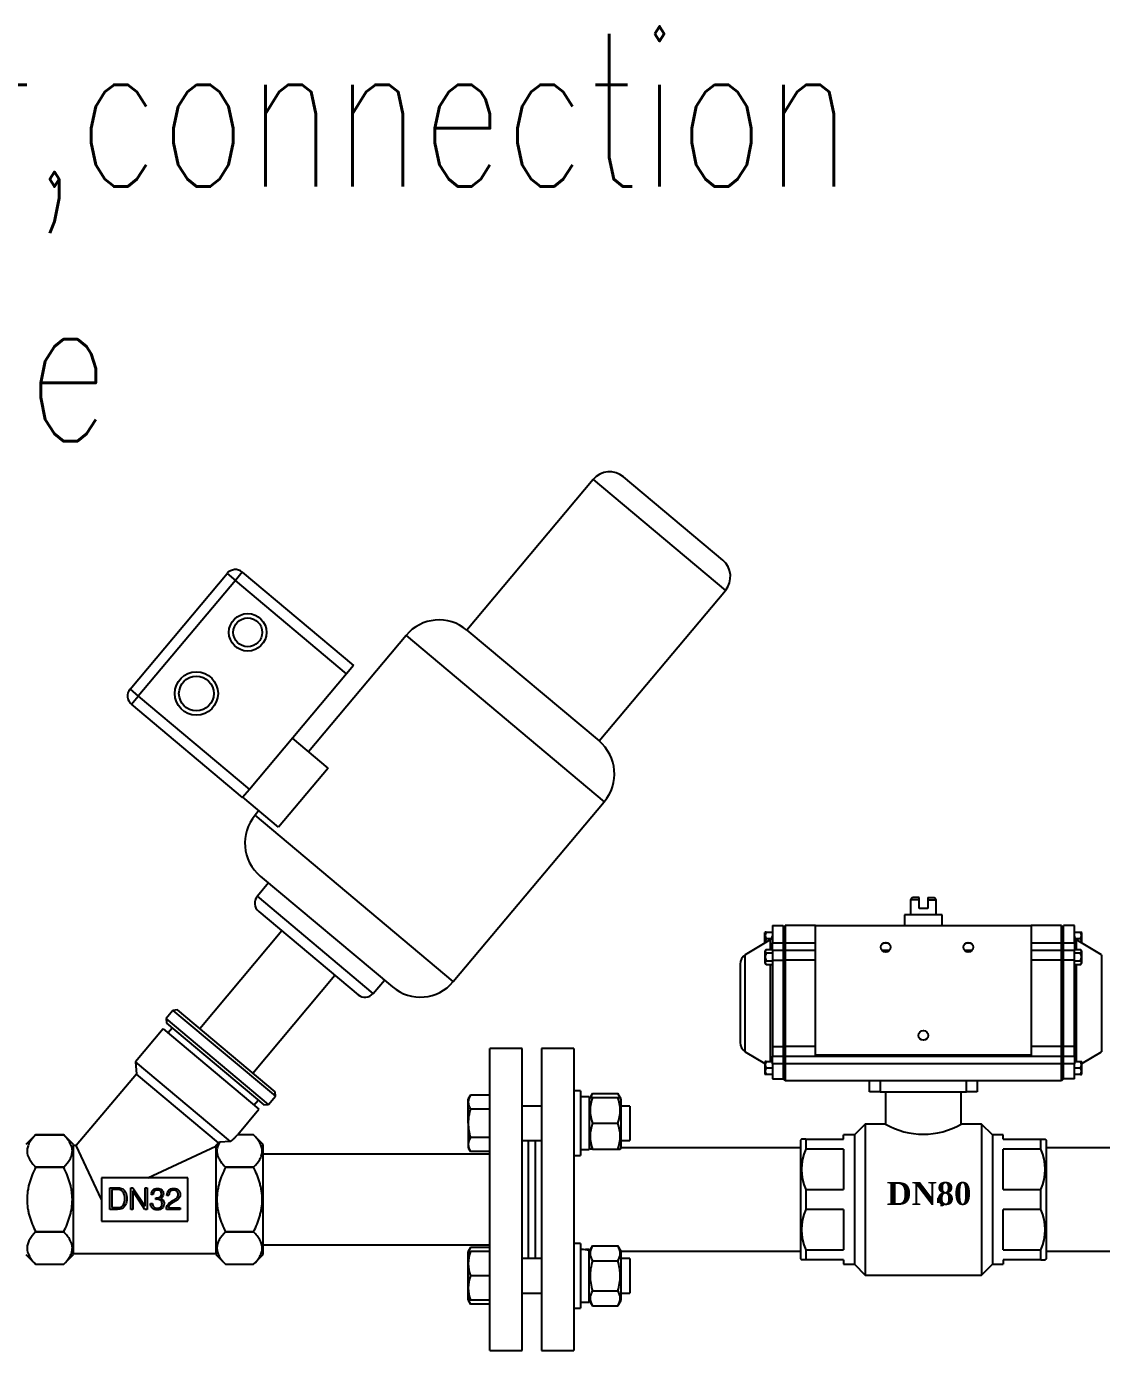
# Model space of a CAD drawing. Extents: x -681219 to -550379, y -242630 to -158199.
# Drawn here: x -634000 to -633296, y -166123 to -165256 of the extents above; entities that cross this region are included whole.
import ezdxf

# ---------------------------------------------------------------- set-up
doc = ezdxf.new("R2010")
doc.units = 0
doc.header["$LTSCALE"] = 1000
for name, color, linetype in [('$DDT_AUDIT_GENERATED_(1C7)', 7, 'CONTINUOUS'), ('$DDT_AUDIT_GENERATED_(5A4)', 7, 'CONTINUOUS'), ('16_GB93', 7, 'CONTINUOUS'), ('16_GB97.1', 7, 'CONTINUOUS'), ('GBT_9119.8_法兰_DN', 7, 'CONTINUOUS'), ('M16_GB6170', 7, 'CONTINUOUS'), ('M16×65_GB5782', 7, 'CONTINUOUS'), ('MYGL165_060201', 7, 'CONTINUOUS'), ('MYGL165_060403', 7, 'CONTINUOUS'), ('MYGL165_060601', 7, 'CONTINUOUS'), ('SVK1120-4D-02-P1', 7, 'CONTINUOUS'), ('TEXT', 7, 'CONTINUOUS')]:
    doc.layers.add(name, color=color, linetype=linetype)
doc.styles.add('DIM_FONT', font='simplex.shx', dxfattribs={"width": 0.7, "bigfont": 'gbcbig.shx'})

msp = doc.modelspace()

# ---------------------------------------------------------------- linework, layer by layer
at = {"layer": '$DDT_AUDIT_GENERATED_(1C7)', "color": 7, "linetype": 'Continuous'}
for p, q in [((-633628.7131, -165552.3477), (-633711.4091, -165650.9009)), ((-633628.7131, -165552.3477), (-633542.1952, -165624.9449)), ((-633543.9352, -165605.0555), (-633608.8237, -165550.6076)), ((-633931.8064, -165689.536), (-633868.2839, -165613.8328)), ((-633868.2839, -165613.8328), (-633862.8765, -165618.3701)), ((-633858.3392, -165612.9627), (-633862.8765, -165618.3701)), ((-633858.3392, -165612.9627), (-633785.5024, -165674.0801)), ((-633862.8765, -165618.3701), (-633926.3991, -165694.0733)), ((-633790.0397, -165679.4874), (-633862.8765, -165618.3701)), ((-633624.8911, -165723.4981), (-633542.1952, -165624.9449)), ((-633751.1879, -165654.3811), (-633815.0572, -165730.4976)), ((-633751.1879, -165654.3811), (-633621.411, -165763.2769)), ((-633711.4091, -165650.9009), (-633624.8911, -165723.4981)), ((-633785.5024, -165674.0801), (-633790.0397, -165679.4874)), ((-633790.0397, -165679.4874), (-633853.5622, -165755.1907)), ((-633931.8064, -165689.536), (-633926.3991, -165694.0733)), ((-633930.9364, -165699.4807), (-633926.3991, -165694.0733)), ((-633858.0996, -165760.598), (-633930.9364, -165699.4807)), ((-633926.3991, -165694.0733), (-633853.5622, -165755.1907)), ((-633802.2061, -165741.281), (-633825.494, -165721.7402)), ((-633802.2061, -165741.281), (-633834.5907, -165779.8756)), ((-633853.5622, -165755.1907), (-633858.0996, -165760.598)), ((-633834.5907, -165779.8756), (-633857.8786, -165760.3347)), ((-633847.4419, -165769.0922), (-633850.01, -165772.1527)), ((-633720.2331, -165881.0485), (-633621.411, -165763.2769)), ((-633720.2331, -165881.0485), (-633850.01, -165772.1527)), ((-633846.5298, -165811.9315), (-633760.0119, -165884.5287)), ((-633841.1826, -165816.4184), (-633848.486, -165825.1222)), ((-633772.6625, -165888.7457), (-633848.486, -165825.1222)), ((-633847.6159, -165835.0669), (-633782.6072, -165889.6157)), ((-633832.4152, -165847.8219), (-633886.1289, -165911.8354)), ((-633851.5217, -165940.8743), (-633797.808, -165876.8608)), ((-633772.6625, -165888.7457), (-633765.3591, -165880.0419)), ((-633903.7122, -165899.8457), (-633908.2495, -165905.253)), ((-633900.7288, -165899.5846), (-633903.7122, -165899.8457)), ((-633903.7122, -165899.8457), (-633836.6608, -165956.1085)), ((-633836.9218, -165953.1251), (-633900.7288, -165899.5846)), ((-633841.1981, -165961.5159), (-633908.2495, -165905.253)), ((-633908.2495, -165905.253), (-633907.9885, -165908.2364)), ((-633907.9885, -165908.2364), (-633844.1815, -165961.7769)), ((-633910.1702, -165911.9346), (-633928.3195, -165933.5641)), ((-633910.1702, -165911.9346), (-633847.4446, -165964.5676)), ((-633904.2033, -165911.4126), (-633906.9257, -165914.657)), ((-633866.1491, -165985.7312), (-633928.3195, -165933.5641)), ((-633928.3195, -165933.5641), (-633927.6234, -165941.5198)), ((-633927.6234, -165941.5198), (-633966.955, -165988.3934)), ((-633873.9841, -165986.5286), (-633927.6234, -165941.5198)), ((-633836.6608, -165956.1085), (-633836.9218, -165953.1251)), ((-633850.6891, -165961.8452), (-633847.9667, -165958.6007)), ((-633844.1815, -165961.7769), (-633841.1981, -165961.5159)), ((-633841.1981, -165961.5159), (-633836.6608, -165956.1085)), ((-633861.246, -165981.0154), (-633847.4446, -165964.5676)), ((-633993.556, -165981.3346), (-633999.9089, -165987.6876)), ((-633975.203, -165981.3347), (-633993.556, -165981.3347)), ((-633993.556, -165981.3347), (-633975.203, -165981.3347)), ((-633975.203, -165981.3347), (-633975.203, -165981.3346)), ((-633968.8501, -165987.6876), (-633975.203, -165981.3346)), ((-633968.8501, -166059.6876), (-633968.8501, -165987.6876)), ((-633875.6736, -165988.3588), (-633873.9841, -165986.5286)), ((-633873.9841, -165986.5286), (-633873.2137, -165986.1583)), ((-633866.1491, -165985.7312), (-633873.2137, -165986.1583)), ((-633850.9677, -165981.3347), (-633861.514, -165981.3347)), ((-633850.9677, -165981.3347), (-633850.9677, -165981.3346)), ((-633844.6148, -165987.6876), (-633850.9677, -165981.3346)), ((-633844.6148, -166059.6876), (-633844.6148, -165987.6876)), ((-633966.955, -165988.3934), (-633968.8501, -165988.3934)), ((-633950.4971, -166023.6876), (-633966.955, -165988.3934)), ((-633920.2217, -166009.5699), (-633875.6736, -165988.7968)), ((-633875.6736, -165988.3588), (-633875.6736, -166059.6876)), ((-633993.556, -166002.464), (-633993.556, -166002.5582)), ((-633993.556, -166002.464), (-633975.203, -166002.464)), ((-633975.203, -166002.5582), (-633993.556, -166002.5582)), ((-633975.203, -166002.5582), (-633975.203, -166002.464)), ((-633869.3207, -166002.464), (-633869.3207, -166002.5582)), ((-633869.3207, -166002.464), (-633850.9677, -166002.464)), ((-633850.9677, -166002.5582), (-633869.3207, -166002.5582)), ((-633850.9677, -166002.5582), (-633850.9677, -166002.464)), ((-633950.4971, -166009.5699), (-633950.4971, -166037.8052)), ((-633894.0265, -166009.5699), (-633950.4971, -166009.5699)), ((-633894.0265, -166037.8052), (-633894.0265, -166009.5699)), ((-633944.9946, -166015.9809), (-633941.6871, -166015.9809)), ((-633944.9946, -166030.0985), (-633944.9946, -166015.9809)), ((-633943.7053, -166017.1301), (-633943.7053, -166028.9493)), ((-633931.3348, -166030.0985), (-633931.3348, -166015.9809)), ((-633931.3348, -166015.9809), (-633929.9146, -166015.9809)), ((-633922.1224, -166030.0985), (-633930.0454, -166017.9803)), ((-633930.0454, -166017.9803), (-633930.0454, -166030.0985)), ((-633929.9146, -166015.9809), (-633921.9448, -166028.0991)), ((-633921.9448, -166028.0991), (-633921.9448, -166015.9809)), ((-633921.9448, -166015.9809), (-633920.6835, -166015.9809)), ((-633920.6835, -166015.9809), (-633920.6835, -166030.0985)), ((-633916.75, -166020.4656), (-633917.9459, -166020.4656)), ((-633914.9, -166023.5582), (-633914.9094, -166022.5211)), ((-633906.3416, -166020.9608), (-633907.631, -166020.9608)), ((-633930.0454, -166030.0985), (-633931.3348, -166030.0985)), ((-633920.6835, -166030.0985), (-633922.1224, -166030.0985)), ((-633918.3851, -166026.165), (-633917.049, -166026.1743)), ((-633899.0819, -166030.0985), (-633907.9393, -166030.0985)), ((-633906.6499, -166029.0054), (-633899.0819, -166029.0054)), ((-633899.0819, -166029.0054), (-633899.0819, -166030.0985)), ((-633950.4971, -166037.8052), (-633894.0265, -166037.8052)), ((-633993.556, -166044.8169), (-633993.556, -166044.9111)), ((-633993.556, -166044.8169), (-633975.203, -166044.8169)), ((-633975.203, -166044.9111), (-633993.556, -166044.9111)), ((-633975.203, -166044.9111), (-633975.203, -166044.8169)), ((-633869.3207, -166044.8169), (-633869.3207, -166044.9111)), ((-633869.3207, -166044.8169), (-633850.9677, -166044.8169)), ((-633850.9677, -166044.9111), (-633869.3207, -166044.9111)), ((-633850.9677, -166044.9111), (-633850.9677, -166044.8169)), ((-633999.9089, -166059.6876), (-633993.556, -166066.0405)), ((-633993.556, -166066.0405), (-633993.556, -166066.0405)), ((-633993.556, -166066.0405), (-633975.203, -166066.0405)), ((-633975.203, -166066.0405), (-633968.8501, -166059.6876)), ((-633968.8501, -166058.9817), (-633875.6736, -166058.9817)), ((-633875.6736, -166059.6876), (-633869.3207, -166066.0405)), ((-633869.3207, -166066.0405), (-633869.3207, -166066.0405)), ((-633869.3207, -166066.0405), (-633850.9677, -166066.0405)), ((-633850.9677, -166066.0405), (-633844.6148, -166059.6876))]:
    msp.add_line(p, q, dxfattribs=at)
for centre, radius in [((-633854.7813, -165652.3828), 12.2831), ((-633854.7813, -165652.3828), 9.4596), ((-633888.4015, -165692.4498), 14.1807), ((-633888.4015, -165692.4498), 11.3571)]:
    msp.add_circle(centre, radius, dxfattribs=at)
for centre, radius, start, end in [((-633617.8984, -165561.4223), 14.1176, 50, 140), ((-633553.0099, -165615.8702), 14.1176, 320, 50), ((-633862.8765, -165618.3701), 7.0588, 50, 140), ((-633729.5584, -165672.5304), 28.2353, 50, 140), ((-633926.3991, -165694.0733), 7.0588, 140, 230), ((-633643.0404, -165745.1276), 28.2353, 320, 50), ((-633828.3805, -165790.302), 28.2353, 140, 230), ((-633843.0786, -165829.6595), 7.0588, 140, 230), ((-633741.8626, -165862.8992), 28.2353, 230, 320), ((-633778.0699, -165884.2084), 7.0588, 230, 320)]:
    msp.add_arc(centre, radius, start, end, dxfattribs=at)
for points, knots in [([(-633993.556, -165981.3347), (-633995.2036, -165982.986), (-633996.6039, -165984.6745), (-633998.1038, -165987.2974), (-633998.5027, -165988.1869), (-633998.9142, -165989.5493), (-633999.0202, -165990.008), (-633999.1641, -165990.9358), (-633999.201, -165991.3997), (-633999.2107, -165993.7049), (-633998.654, -165995.5176), (-633997.1389, -165998.1987), (-633996.5293, -165999.0741), (-633995.1524, -166000.7909), (-633994.3846, -166001.6335), (-633993.556, -166002.464)], [0, 0, 0, 0, 0.25, 0.25, 0.375, 0.375, 0.4375, 0.4375, 0.5, 0.5, 0.75, 0.75, 0.875, 0.875, 1, 1, 1, 1]), ([(-633975.203, -166002.464), (-633973.5553, -166000.8127), (-633972.1551, -165999.1242), (-633970.6551, -165996.5012), (-633970.2563, -165995.6117), (-633969.8448, -165994.2494), (-633969.7387, -165993.7906), (-633969.5949, -165992.8628), (-633969.558, -165992.3989), (-633969.5483, -165990.0938), (-633970.105, -165988.2811), (-633971.6201, -165985.5999), (-633972.2297, -165984.7246), (-633973.6065, -165983.0078), (-633974.3744, -165982.1651), (-633975.203, -165981.3347)], [0, 0, 0, 0, 0.25, 0.25, 0.375, 0.375, 0.4375, 0.4375, 0.5, 0.5, 0.75, 0.75, 0.875, 0.875, 1, 1, 1, 1]), ([(-633873.2137, -165986.1583), (-633874.0072, -165987.4872), (-633874.571, -165988.8507), (-633874.8845, -165990.6137), (-633874.9274, -165990.969), (-633874.9717, -165991.6745), (-633874.9735, -165992.0261), (-633874.9189, -165993.0777), (-633874.8022, -165993.7742), (-633874.4185, -165995.1589), (-633874.1516, -165995.8471), (-633873.4817, -165997.2159), (-633873.0775, -165997.8976), (-633871.7084, -165999.9026), (-633870.5846, -166001.1973), (-633869.3207, -166002.464)], [0, 0, 0, 0, 0.25, 0.25, 0.3125, 0.3125, 0.375, 0.375, 0.5, 0.5, 0.625, 0.625, 0.75, 0.75, 1, 1, 1, 1]), ([(-633850.9677, -166002.464), (-633849.3201, -166000.8127), (-633847.9198, -165999.1242), (-633846.4199, -165996.5012), (-633846.021, -165995.6117), (-633845.6095, -165994.2494), (-633845.5035, -165993.7906), (-633845.3596, -165992.8628), (-633845.3227, -165992.3989), (-633845.313, -165990.0938), (-633845.8697, -165988.2811), (-633847.3848, -165985.5999), (-633847.9944, -165984.7246), (-633849.3712, -165983.0078), (-633850.1391, -165982.1651), (-633850.9677, -165981.3347)], [0, 0, 0, 0, 0.25, 0.25, 0.375, 0.375, 0.4375, 0.4375, 0.5, 0.5, 0.75, 0.75, 0.875, 0.875, 1, 1, 1, 1]), ([(-633993.556, -166002.5582), (-633995.2047, -166005.863), (-633996.612, -166009.2523), (-633997.8687, -166013.6652), (-633998.0946, -166014.5567), (-633998.4891, -166016.3598), (-633998.6581, -166017.2747), (-633999.0658, -166020.0283), (-633999.2034, -166021.8623), (-633999.2027, -166025.5267), (-633999.0644, -166027.3572), (-633998.658, -166030.1003), (-633998.4887, -166031.0174), (-633998.0929, -166032.8258), (-633997.8663, -166033.7192), (-633996.6068, -166038.1381), (-633995.1997, -166041.5222), (-633993.556, -166044.8169)], [0, 0, 0, 0, 0.25, 0.25, 0.3125, 0.3125, 0.375, 0.375, 0.5, 0.5, 0.625, 0.625, 0.6875, 0.6875, 0.75, 0.75, 1, 1, 1, 1]), ([(-633975.203, -166044.8169), (-633973.5593, -166041.5222), (-633972.1522, -166038.1381), (-633970.8926, -166033.7192), (-633970.6661, -166032.8258), (-633970.2703, -166031.0174), (-633970.1009, -166030.1003), (-633969.6946, -166027.3572), (-633969.5563, -166025.5267), (-633969.5556, -166021.8623), (-633969.6932, -166020.0283), (-633970.1009, -166017.2747), (-633970.2699, -166016.3598), (-633970.6644, -166014.5567), (-633970.8902, -166013.6652), (-633972.147, -166009.2523), (-633973.5543, -166005.863), (-633975.203, -166002.5582)], [0, 0, 0, 0, 0.25, 0.25, 0.3125, 0.3125, 0.375, 0.375, 0.5, 0.5, 0.625, 0.625, 0.6875, 0.6875, 0.75, 0.75, 1, 1, 1, 1]), ([(-633869.3207, -166002.5582), (-633870.9694, -166005.863), (-633872.3767, -166009.2523), (-633873.6334, -166013.6652), (-633873.8593, -166014.5567), (-633874.2538, -166016.3598), (-633874.4228, -166017.2747), (-633874.8305, -166020.0283), (-633874.9681, -166021.8623), (-633874.9674, -166025.5267), (-633874.8291, -166027.3572), (-633874.4227, -166030.1003), (-633874.2534, -166031.0174), (-633873.8576, -166032.8258), (-633873.631, -166033.7192), (-633872.3715, -166038.1381), (-633870.9644, -166041.5222), (-633869.3207, -166044.8169)], [0, 0, 0, 0, 0.25, 0.25, 0.3125, 0.3125, 0.375, 0.375, 0.5, 0.5, 0.625, 0.625, 0.6875, 0.6875, 0.75, 0.75, 1, 1, 1, 1]), ([(-633850.9677, -166044.8169), (-633849.324, -166041.5222), (-633847.9169, -166038.1381), (-633846.6573, -166033.7192), (-633846.4308, -166032.8258), (-633846.035, -166031.0174), (-633845.8656, -166030.1003), (-633845.4593, -166027.3572), (-633845.321, -166025.5267), (-633845.3203, -166021.8623), (-633845.4579, -166020.0283), (-633845.8656, -166017.2747), (-633846.0346, -166016.3598), (-633846.4291, -166014.5567), (-633846.6549, -166013.6652), (-633847.9117, -166009.2523), (-633849.319, -166005.863), (-633850.9677, -166002.5582)], [0, 0, 0, 0, 0.25, 0.25, 0.3125, 0.3125, 0.375, 0.375, 0.5, 0.5, 0.625, 0.625, 0.6875, 0.6875, 0.75, 0.75, 1, 1, 1, 1]), ([(-633941.6871, -166015.9809), (-633941.3663, -166015.9809), (-633941.0455, -166015.9809), (-633940.7248, -166015.9809), (-633939.5662, -166015.9809), (-633938.6879, -166016.0463), (-633938.1087, -166016.1584), (-633937.5259, -166016.2712), (-633937.0248, -166016.4761), (-633936.6044, -166016.747), (-633935.7394, -166017.3044), (-633935.0814, -166018.1111), (-633934.6236, -166019.1763), (-633934.1624, -166020.2493), (-633933.9322, -166021.5308), (-633933.9322, -166024.6234), (-633934.1845, -166025.9688), (-633934.6797, -166027.062), (-633935.1765, -166028.1586), (-633935.9223, -166028.968), (-633936.894, -166029.5005), (-633937.3007, -166029.7235), (-633937.8003, -166029.8743), (-633938.3983, -166029.9677), (-633938.9871, -166030.0597), (-633939.9026, -166030.0985), (-633941.1172, -166030.0985), (-633942.4097, -166030.0985), (-633943.7021, -166030.0985), (-633944.9946, -166030.0985)], [0, 0, 0, 0, 0.03436056, 0.03436056, 0.03436056, 0.1281062, 0.1281062, 0.1281062, 0.1861336, 0.1861336, 0.1861336, 0.299757, 0.299757, 0.299757, 0.43822831, 0.43822831, 0.58802118, 0.58802118, 0.58802118, 0.70776929, 0.70776929, 0.70776929, 0.7642878, 0.7642878, 0.7642878, 0.86155824, 0.86155824, 0.86155824, 1, 1, 1, 1]), ([(-633943.7053, -166028.9493), (-633942.7958, -166028.9493), (-633941.8864, -166028.9493), (-633940.977, -166028.9493), (-633939.9026, -166028.9493), (-633939.1271, -166028.9119), (-633938.6319, -166028.8372), (-633938.1353, -166028.7622), (-633937.7349, -166028.6223), (-633937.4079, -166028.4261), (-633936.6893, -166027.9949), (-633936.1559, -166027.3423), (-633935.8009, -166026.464), (-633935.4471, -166025.589), (-633935.2776, -166024.4458), (-633935.2776, -166021.7363), (-633935.4458, -166020.6338), (-633935.7822, -166019.7462), (-633936.1166, -166018.8637), (-633936.6324, -166018.2046), (-633937.3051, -166017.7654), (-633937.6545, -166017.5374), (-633938.0713, -166017.373), (-633938.5758, -166017.2702), (-633939.0695, -166017.1697), (-633939.9212, -166017.1301), (-633941.1172, -166017.1301), (-633941.9799, -166017.1301), (-633942.8426, -166017.1301), (-633943.7053, -166017.1301)], [0, 0, 0, 0, 0.10981287, 0.10981287, 0.10981287, 0.20438768, 0.20438768, 0.20438768, 0.25669141, 0.25669141, 0.25669141, 0.36064546, 0.36064546, 0.36064546, 0.5019803, 0.5019803, 0.63572669, 0.63572669, 0.63572669, 0.73802793, 0.73802793, 0.73802793, 0.79325098, 0.79325098, 0.79325098, 0.89582042, 0.89582042, 0.89582042, 1, 1, 1, 1]), ([(-633911.8635, -166022.9322), (-633911.1067, -166023.1658), (-633910.5274, -166023.5769), (-633909.7239, -166024.7542), (-633909.5183, -166025.5016), (-633909.5183, -166027.6506), (-633909.9107, -166028.6503), (-633910.7049, -166029.3791), (-633911.5037, -166030.1121), (-633912.5736, -166030.4816), (-633915.3205, -166030.4816), (-633916.4043, -166030.1079), (-633917.1985, -166029.3511), (-633917.9973, -166028.5898), (-633918.3851, -166027.5385), (-633918.3851, -166026.2024), (-633918.3851, -166026.1899), (-633918.3851, -166026.1775), (-633918.3851, -166026.165)], [0, 0, 0, 0, 0.12459856, 0.12459856, 0.24919711, 0.24919711, 0.42625822, 0.42625822, 0.42625822, 0.61522838, 0.61522838, 0.80941152, 0.80941152, 0.80941152, 0.9979647, 0.9979647, 0.9979647, 1, 1, 1, 1]), ([(-633917.9459, -166020.4656), (-633917.9085, -166019.1856), (-633917.5161, -166018.1859), (-633916.7967, -166017.4664), (-633916.0726, -166016.7423), (-633915.0775, -166016.392), (-633912.6483, -166016.392), (-633911.7046, -166016.7096), (-633910.3031, -166017.999), (-633909.9574, -166018.8586), (-633909.9574, -166020.6338), (-633910.1163, -166021.2318), (-633910.4433, -166021.727), (-633910.7718, -166022.2244), (-633911.2375, -166022.6333), (-633911.8635, -166022.9322)], [0, 0, 0, 0, 0.20282562, 0.20282562, 0.20282562, 0.3963452, 0.3963452, 0.58113457, 0.58113457, 0.76592394, 0.76592394, 0.88380681, 0.88380681, 0.88380681, 1, 1, 1, 1]), ([(-633914.9094, -166022.5211), (-633914.844, -166022.5211), (-633914.7599, -166022.5305), (-633914.6571, -166022.5398), (-633914.5451, -166022.55), (-633914.4702, -166022.5492), (-633913.3677, -166022.5492), (-633912.5736, -166022.3343), (-633911.5084, -166021.456), (-633911.2468, -166020.802), (-633911.2468, -166019.1949), (-633911.4804, -166018.597), (-633911.9569, -166018.1392), (-633912.4336, -166017.6812), (-633913.0781, -166017.4571), (-633914.7692, -166017.4571), (-633915.4606, -166017.7187), (-633916.451, -166018.7465), (-633916.7126, -166019.4939), (-633916.75, -166020.4656)], [0, 0, 0, 0, 0.01809948, 0.01809948, 0.01809948, 0.02562715, 0.02562715, 0.19575263, 0.19575263, 0.36587811, 0.36587811, 0.5138133, 0.5138133, 0.5138133, 0.66071864, 0.66071864, 0.83035932, 0.83035932, 1, 1, 1, 1]), ([(-633907.9393, -166030.0985), (-633907.9393, -166030.0611), (-633907.9393, -166029.9957), (-633907.958, -166029.8089), (-633907.958, -166029.7341), (-633907.958, -166028.7157), (-633907.6964, -166027.8468), (-633907.1638, -166027.0713), (-633906.6386, -166026.3065), (-633905.7717, -166025.5484), (-633904.2768, -166024.614), (-633903.8563, -166024.3618), (-633903.3051, -166024.0441), (-633902.1764, -166023.3937), (-633901.4644, -166022.8762), (-633901.1468, -166022.5398), (-633900.8516, -166022.2273), (-633900.6422, -166021.8951), (-633900.5114, -166021.5588), (-633900.385, -166021.2337), (-633900.3246, -166020.8394), (-633900.3246, -166019.4939), (-633900.5768, -166018.7932), (-633901.0907, -166018.2793), (-633901.5999, -166017.7701), (-633902.3053, -166017.5132), (-633904.2113, -166017.5132), (-633904.9868, -166017.8121), (-633905.5194, -166018.4008), (-633906.0608, -166018.9992), (-633906.3323, -166019.849), (-633906.3416, -166020.9608)], [0, 0, 0, 0, 0.00489495, 0.00489495, 0.0097899, 0.0097899, 0.13828237, 0.13828237, 0.13828237, 0.30982489, 0.30982489, 0.35271052, 0.35271052, 0.35271052, 0.46708523, 0.46708523, 0.46708523, 0.51808444, 0.51808444, 0.51808444, 0.56758306, 0.56758306, 0.66973977, 0.66973977, 0.66973977, 0.76903767, 0.76903767, 0.8807478, 0.8807478, 0.8807478, 1, 1, 1, 1]), ([(-633907.631, -166020.9608), (-633907.5843, -166019.4939), (-633907.1732, -166018.3727), (-633905.6409, -166016.7844), (-633904.557, -166016.392), (-633901.8942, -166016.392), (-633900.8758, -166016.747), (-633900.1283, -166017.4664), (-633899.3856, -166018.1814), (-633899.0072, -166019.1482), (-633899.0072, -166020.9328), (-633899.0912, -166021.4467), (-633899.4463, -166022.3436), (-633899.7266, -166022.7734), (-633900.1003, -166023.1845), (-633900.5273, -166023.6542), (-633901.4084, -166024.259), (-633902.7445, -166025.0064), (-633903.1642, -166025.2413), (-633903.4919, -166025.4269), (-633903.7162, -166025.5577), (-633904.7183, -166026.1423), (-633905.4447, -166026.7069), (-633905.8931, -166027.2395), (-633906.3455, -166027.7766), (-633906.6032, -166028.3607), (-633906.6499, -166029.0054)], [0, 0, 0, 0, 0.13908004, 0.13908004, 0.27816009, 0.27816009, 0.4069031, 0.4069031, 0.4069031, 0.53099322, 0.53099322, 0.59063344, 0.59063344, 0.65027365, 0.65027365, 0.65027365, 0.77468399, 0.77468399, 0.77468399, 0.81782375, 0.81782375, 0.81782375, 0.92453172, 0.92453172, 0.92453172, 1, 1, 1, 1]), ([(-633917.049, -166026.1743), (-633917.0303, -166027.2021), (-633916.7593, -166027.9963), (-633916.2361, -166028.5475), (-633915.7038, -166029.1084), (-633914.9654, -166029.3884), (-633912.994, -166029.3884), (-633912.2185, -166029.1268), (-633911.1347, -166028.0804), (-633910.8637, -166027.3329), (-633910.8637, -166025.3989), (-633911.144, -166024.6888), (-633911.714, -166024.231), (-633912.2828, -166023.774), (-633913.1435, -166023.5396), (-633914.3114, -166023.5302), (-633914.4795, -166023.5289), (-633914.601, -166023.5396), (-633914.7599, -166023.5396), (-633914.8346, -166023.5489), (-633914.9, -166023.5582)], [0, 0, 0, 0, 0.16354565, 0.16354565, 0.16354565, 0.31094746, 0.31094746, 0.47148409, 0.47148409, 0.63202072, 0.63202072, 0.78797058, 0.78797058, 0.78797058, 0.96243864, 0.96243864, 0.96243864, 0.98232406, 0.98232406, 1, 1, 1, 1]), ([(-633993.556, -166044.9111), (-633995.2036, -166046.5625), (-633996.6039, -166048.251), (-633998.1038, -166050.8739), (-633998.5027, -166051.7634), (-633998.9142, -166053.1257), (-633999.0202, -166053.5845), (-633999.1641, -166054.5123), (-633999.201, -166054.9762), (-633999.2107, -166057.2814), (-633998.654, -166059.0941), (-633997.1389, -166061.7752), (-633996.5293, -166062.6505), (-633995.1524, -166064.3674), (-633994.3846, -166065.21), (-633993.556, -166066.0405)], [0, 0, 0, 0, 0.25, 0.25, 0.375, 0.375, 0.4375, 0.4375, 0.5, 0.5, 0.75, 0.75, 0.875, 0.875, 1, 1, 1, 1]), ([(-633975.203, -166066.0405), (-633973.5553, -166064.3891), (-633972.1551, -166062.7006), (-633970.6551, -166060.0777), (-633970.2563, -166059.1882), (-633969.8448, -166057.8259), (-633969.7387, -166057.3671), (-633969.5949, -166056.4393), (-633969.558, -166055.9754), (-633969.5483, -166053.6702), (-633970.105, -166051.8575), (-633971.6201, -166049.1764), (-633972.2297, -166048.3011), (-633973.6065, -166046.5842), (-633974.3744, -166045.7416), (-633975.203, -166044.9111)], [0, 0, 0, 0, 0.25, 0.25, 0.375, 0.375, 0.4375, 0.4375, 0.5, 0.5, 0.75, 0.75, 0.875, 0.875, 1, 1, 1, 1]), ([(-633869.3207, -166044.9111), (-633870.9683, -166046.5625), (-633872.3686, -166048.251), (-633873.8685, -166050.8739), (-633874.2674, -166051.7634), (-633874.6789, -166053.1257), (-633874.7849, -166053.5845), (-633874.9288, -166054.5123), (-633874.9657, -166054.9762), (-633874.9754, -166057.2814), (-633874.4187, -166059.0941), (-633872.9036, -166061.7752), (-633872.294, -166062.6505), (-633870.9171, -166064.3674), (-633870.1493, -166065.21), (-633869.3207, -166066.0405)], [0, 0, 0, 0, 0.25, 0.25, 0.375, 0.375, 0.4375, 0.4375, 0.5, 0.5, 0.75, 0.75, 0.875, 0.875, 1, 1, 1, 1]), ([(-633850.9677, -166066.0405), (-633849.3201, -166064.3891), (-633847.9198, -166062.7006), (-633846.4199, -166060.0777), (-633846.021, -166059.1882), (-633845.6095, -166057.8259), (-633845.5035, -166057.3671), (-633845.3596, -166056.4393), (-633845.3227, -166055.9754), (-633845.313, -166053.6702), (-633845.8697, -166051.8575), (-633847.3848, -166049.1764), (-633847.9944, -166048.3011), (-633849.3712, -166046.5842), (-633850.1391, -166045.7416), (-633850.9677, -166044.9111)], [0, 0, 0, 0, 0.25, 0.25, 0.375, 0.375, 0.4375, 0.4375, 0.5, 0.5, 0.75, 0.75, 0.875, 0.875, 1, 1, 1, 1])]:
    msp.add_open_spline(points, degree=3, knots=knots, dxfattribs=at)
msp.add_rational_spline([(-633866.1491, -165985.7312), (-633863.3817, -165983.5526), (-633861.514, -165981.3347)], [1, 0.99562682782, 1], degree=2, dxfattribs=at)
at = {"layer": '$DDT_AUDIT_GENERATED_(5A4)', "color": 7, "linetype": 'Continuous'}
for p, q in [((-633419.6736, -165826.0405), (-633421.0854, -165827.4523)), ((-633415.4383, -165827.4523), (-633421.0854, -165827.4523)), ((-633421.0854, -165827.4523), (-633421.0854, -165837.3346)), ((-633415.4383, -165826.0405), (-633419.6736, -165826.0405)), ((-633415.4383, -165827.4523), (-633415.4383, -165826.0405)), ((-633415.4383, -165833.0993), (-633415.4383, -165827.4523)), ((-633409.7912, -165826.0405), (-633405.556, -165826.0405)), ((-633409.7912, -165826.0405), (-633409.7912, -165827.4523)), ((-633409.7912, -165827.4523), (-633409.7912, -165833.0993)), ((-633409.7912, -165827.4523), (-633404.1442, -165827.4523)), ((-633404.1442, -165827.4523), (-633405.556, -165826.0405)), ((-633404.1442, -165837.3346), (-633404.1442, -165827.4523)), ((-633400.2618, -165837.3346), (-633424.9677, -165837.3346)), ((-633424.9677, -165837.3346), (-633424.9677, -165844.3934)), ((-633409.7912, -165833.0993), (-633415.4383, -165833.0993)), ((-633400.2618, -165844.3934), (-633400.2618, -165837.3346)), ((-633516.0971, -165848.6287), (-633516.3795, -165848.9111)), ((-633516.3795, -165855.8287), (-633516.3795, -165848.9111)), ((-633515.4419, -165848.6287), (-633516.0971, -165848.6287)), ((-633515.4419, -165848.6287), (-633511.4383, -165848.6287)), ((-633511.4383, -165844.3934), (-633504.3795, -165844.3934)), ((-633511.4383, -165844.3934), (-633511.4383, -165855.5872)), ((-633504.3795, -165845.8052), (-633502.9677, -165844.3934)), ((-633504.3795, -165844.3934), (-633504.3795, -165855.5872)), ((-633502.9677, -165844.3934), (-633502.9677, -165855.5872)), ((-633483.203, -165844.3934), (-633502.9677, -165844.3934)), ((-633322.2618, -165844.3934), (-633342.0265, -165844.3934)), ((-633322.2618, -165855.5872), (-633322.2618, -165844.3934)), ((-633322.2618, -165844.3934), (-633320.8501, -165845.8052)), ((-633313.7912, -165844.3934), (-633320.8501, -165844.3934)), ((-633320.8501, -165855.5872), (-633320.8501, -165844.3934)), ((-633313.7912, -165855.5872), (-633313.7912, -165844.3934)), ((-633313.7912, -165848.6287), (-633309.7876, -165848.6287)), ((-633309.7876, -165848.6287), (-633309.1324, -165848.6287)), ((-633308.8501, -165848.9111), (-633309.1324, -165848.6287)), ((-633308.8501, -165855.8287), (-633308.8501, -165848.9111)), ((-633512.8091, -165853.6865), (-633529.1877, -165863.5137)), ((-633515.4419, -165852.864), (-633511.9345, -165852.864)), ((-633512.8091, -165853.6865), (-633512.8091, -165859.9735)), ((-633511.4383, -165855.5872), (-633504.3795, -165855.5872)), ((-633511.4383, -165859.9735), (-633511.4383, -165855.5872)), ((-633504.3795, -165855.5872), (-633502.9677, -165855.5872)), ((-633504.3795, -165855.5872), (-633504.3795, -165860.5786)), ((-633502.9677, -165855.5872), (-633483.203, -165855.5872)), ((-633502.9677, -165855.5872), (-633502.9677, -165860.5786)), ((-633438.5193, -165855.5872), (-633435.9555, -165855.5872)), ((-633384.539, -165855.5872), (-633381.9752, -165855.5872)), ((-633342.0265, -165855.5872), (-633322.2618, -165855.5872)), ((-633322.2618, -165860.5786), (-633322.2618, -165855.5872)), ((-633322.2618, -165855.5872), (-633320.8501, -165855.5872)), ((-633320.8501, -165855.5872), (-633313.7912, -165855.5872)), ((-633320.8501, -165860.5786), (-633320.8501, -165855.5872)), ((-633313.7912, -165855.5872), (-633313.7912, -165859.9735)), ((-633313.2951, -165852.864), (-633309.7876, -165852.864)), ((-633312.4204, -165859.9735), (-633312.4204, -165853.6865)), ((-633296.0419, -165863.5137), (-633312.4204, -165853.6865)), ((-633529.1877, -165926.9203), (-633529.1877, -165863.5137)), ((-633515.4419, -165859.9735), (-633516.3795, -165860.9111)), ((-633516.3795, -165860.9111), (-633516.3795, -165868.817)), ((-633515.4419, -165859.9735), (-633511.4383, -165859.9735)), ((-633511.4383, -165862.4188), (-633515.4419, -165862.4188)), ((-633511.4383, -165859.9735), (-633511.4383, -165862.4188)), ((-633504.3795, -165860.5786), (-633511.4383, -165860.5786)), ((-633511.4383, -165862.4188), (-633511.4383, -165866.2758)), ((-633511.4383, -165866.2758), (-633511.4383, -165866.9817)), ((-633511.4383, -165866.9817), (-633504.3795, -165866.9817)), ((-633511.4383, -165866.9817), (-633511.4383, -165923.4523)), ((-633504.3795, -165861.5768), (-633502.9677, -165860.5786)), ((-633504.3795, -165860.5786), (-633504.3795, -165866.9817)), ((-633504.3795, -165867.5665), (-633502.9677, -165866.9817)), ((-633504.3795, -165866.9817), (-633504.3795, -165923.4523)), ((-633502.9677, -165860.5786), (-633502.9677, -165866.9817)), ((-633483.203, -165860.5786), (-633502.9677, -165860.5786)), ((-633502.9677, -165866.9817), (-633502.9677, -165923.4523)), ((-633483.203, -165866.9817), (-633502.9677, -165866.9817)), ((-633434.841, -165860.5786), (-633439.6337, -165860.5786)), ((-633380.8607, -165860.5786), (-633385.6535, -165860.5786)), ((-633322.2618, -165860.5786), (-633342.0265, -165860.5786)), ((-633322.2618, -165866.9817), (-633342.0265, -165866.9817)), ((-633322.2618, -165866.9817), (-633322.2618, -165860.5786)), ((-633322.2618, -165860.5786), (-633320.8501, -165861.5768)), ((-633322.2618, -165923.4523), (-633322.2618, -165866.9817)), ((-633322.2618, -165866.9817), (-633320.8501, -165867.5665)), ((-633320.8501, -165866.9817), (-633320.8501, -165860.5786)), ((-633313.7912, -165860.5786), (-633320.8501, -165860.5786)), ((-633313.7912, -165866.9817), (-633320.8501, -165866.9817)), ((-633320.8501, -165923.4523), (-633320.8501, -165866.9817)), ((-633313.7912, -165859.9735), (-633309.7876, -165859.9735)), ((-633313.7912, -165862.4188), (-633313.7912, -165859.9735)), ((-633313.7912, -165866.2758), (-633313.7912, -165862.4188)), ((-633309.7876, -165862.4188), (-633313.7912, -165862.4188)), ((-633313.7912, -165866.9817), (-633313.7912, -165866.2758)), ((-633313.7912, -165923.4523), (-633313.7912, -165866.9817)), ((-633308.8501, -165860.9111), (-633309.7876, -165859.9735)), ((-633308.8501, -165868.817), (-633308.8501, -165860.9111)), ((-633296.0419, -165863.5137), (-633296.0419, -165926.9203)), ((-633532.6148, -165869.5666), (-633532.6148, -165920.8674)), ((-633516.3795, -165868.817), (-633515.4419, -165869.7545)), ((-633515.4419, -165867.3093), (-633511.4383, -165867.3093)), ((-633515.4419, -165869.7545), (-633511.4383, -165869.7545)), ((-633512.8091, -165869.7545), (-633512.8091, -165933.3346)), ((-633313.7912, -165867.3093), (-633309.7876, -165867.3093)), ((-633313.7912, -165869.7545), (-633309.7876, -165869.7545)), ((-633312.4204, -165933.3346), (-633312.4204, -165869.7545)), ((-633310.0648, -165870.0317), (-633308.8501, -165868.817)), ((-633529.1877, -165926.9203), (-633516.3795, -165934.6052)), ((-633511.4383, -165923.4523), (-633504.3795, -165923.4523)), ((-633511.4383, -165923.4523), (-633511.4383, -165929.8554)), ((-633502.9677, -165923.4523), (-633504.3795, -165922.8675)), ((-633504.3795, -165923.4523), (-633504.3795, -165929.8554)), ((-633502.9677, -165923.4523), (-633502.9677, -165929.8554)), ((-633483.203, -165923.4523), (-633502.9677, -165923.4523)), ((-633322.2618, -165923.4523), (-633342.0265, -165923.4523)), ((-633320.8501, -165922.8675), (-633322.2618, -165923.4523)), ((-633322.2618, -165929.8554), (-633322.2618, -165923.4523)), ((-633313.7912, -165923.4523), (-633320.8501, -165923.4523)), ((-633320.8501, -165929.8554), (-633320.8501, -165923.4523)), ((-633313.7912, -165929.8554), (-633313.7912, -165923.4523)), ((-633308.8501, -165934.6052), (-633296.0419, -165926.9203)), ((-633516.0971, -165933.3346), (-633516.3795, -165933.617)), ((-633516.3795, -165933.617), (-633516.3795, -165941.5229)), ((-633515.4419, -165933.3346), (-633516.0971, -165933.3346)), ((-633515.4419, -165933.3346), (-633511.4383, -165933.3346)), ((-633511.4383, -165929.8554), (-633504.3795, -165929.8554)), ((-633511.4383, -165934.8467), (-633511.4383, -165929.8554)), ((-633511.4383, -165934.8467), (-633511.4383, -165944.6287)), ((-633504.3795, -165934.8467), (-633511.4383, -165934.8467)), ((-633502.9677, -165929.8554), (-633504.3795, -165928.8571)), ((-633504.3795, -165929.8554), (-633504.3795, -165934.8467)), ((-633502.9677, -165934.8467), (-633504.3795, -165934.8467)), ((-633504.3795, -165934.8467), (-633504.3795, -165944.6287)), ((-633502.9677, -165929.8554), (-633322.2618, -165929.8554)), ((-633502.9677, -165929.8554), (-633502.9677, -165934.8467)), ((-633502.9677, -165934.8467), (-633502.9677, -165946.0405)), ((-633322.2618, -165934.8467), (-633502.9677, -165934.8467)), ((-633320.8501, -165928.8571), (-633322.2618, -165929.8554)), ((-633322.2618, -165934.8467), (-633322.2618, -165929.8554)), ((-633322.2618, -165946.0405), (-633322.2618, -165934.8467)), ((-633320.8501, -165934.8467), (-633322.2618, -165934.8467)), ((-633320.8501, -165929.8554), (-633313.7912, -165929.8554)), ((-633320.8501, -165934.8467), (-633320.8501, -165929.8554)), ((-633320.8501, -165944.6287), (-633320.8501, -165934.8467)), ((-633313.7912, -165934.8467), (-633320.8501, -165934.8467)), ((-633313.7912, -165929.8554), (-633313.7912, -165934.8467)), ((-633313.7912, -165933.3346), (-633309.7876, -165933.3346)), ((-633313.7912, -165944.6287), (-633313.7912, -165934.8467)), ((-633309.7876, -165933.3346), (-633309.1324, -165933.3346)), ((-633308.8501, -165933.617), (-633309.1324, -165933.3346)), ((-633308.8501, -165941.5229), (-633308.8501, -165933.617)), ((-633516.3795, -165941.5229), (-633516.0971, -165941.8052)), ((-633515.4419, -165941.8052), (-633516.0971, -165941.8052)), ((-633515.4419, -165937.5699), (-633511.4383, -165937.5699)), ((-633511.4383, -165941.8052), (-633515.4419, -165941.8052)), ((-633511.4383, -165944.6287), (-633504.3795, -165944.6287)), ((-633502.9677, -165946.0405), (-633504.3795, -165944.6287)), ((-633320.8501, -165944.6287), (-633322.2618, -165946.0405)), ((-633313.7912, -165944.6287), (-633320.8501, -165944.6287)), ((-633313.7912, -165937.5699), (-633309.7876, -165937.5699)), ((-633309.7876, -165941.8052), (-633313.7912, -165941.8052)), ((-633309.7876, -165941.8052), (-633309.1324, -165941.8052)), ((-633309.1324, -165941.8052), (-633308.8501, -165941.5229)), ((-633322.2618, -165946.0405), (-633502.9677, -165946.0405)), ((-633447.9089, -165953.0993), (-633447.9089, -165946.0405)), ((-633440.8501, -165953.0993), (-633447.9089, -165953.0993)), ((-633440.8501, -165946.0405), (-633440.8501, -165953.0993)), ((-633440.8501, -165953.0993), (-633384.3795, -165953.0993)), ((-633437.3207, -165953.0993), (-633437.3207, -165974.2758)), ((-633387.9089, -165974.2758), (-633387.9089, -165953.0993)), ((-633384.3795, -165953.0993), (-633384.3795, -165946.0405)), ((-633377.3207, -165953.0993), (-633384.3795, -165953.0993)), ((-633377.3207, -165946.0405), (-633377.3207, -165953.0993)), ((-633450.7324, -165974.2758), (-633457.7912, -165981.3346)), ((-633450.7324, -165974.2758), (-633450.7324, -166073.0993)), ((-633437.0365, -165974.2758), (-633450.7324, -165974.2758)), ((-633374.4971, -165974.2758), (-633387.9089, -165974.2758)), ((-633374.4971, -165974.2758), (-633374.4971, -166073.0993)), ((-633367.4383, -165981.3346), (-633374.4971, -165974.2758)), ((-633492.3795, -165984.1582), (-633493.0854, -165984.864)), ((-633493.0854, -165984.864), (-633493.0854, -166062.5111)), ((-633489.556, -165984.1582), (-633492.3795, -165984.1582)), ((-633489.556, -165984.1582), (-633489.556, -165990.7548)), ((-633489.556, -165984.1582), (-633464.8501, -165984.1582)), ((-633464.8501, -165984.1582), (-633464.8501, -165981.3346)), ((-633457.7912, -165981.3346), (-633464.8501, -165981.3346)), ((-633457.7912, -165981.3346), (-633457.7912, -166066.0405)), ((-633367.4383, -165981.3346), (-633367.4383, -166066.0405)), ((-633360.3795, -165981.3346), (-633367.4383, -165981.3346)), ((-633360.3795, -165984.1582), (-633360.3795, -165981.3346)), ((-633360.3795, -165984.1582), (-633335.6736, -165984.1582)), ((-633335.6736, -165984.1582), (-633332.8501, -165984.1582)), ((-633335.6736, -165990.7548), (-633335.6736, -165984.1582)), ((-633332.1442, -165984.864), (-633332.8501, -165984.1582)), ((-633332.1442, -166062.5111), (-633332.1442, -165984.864)), ((-633464.8501, -165990.7548), (-633489.556, -165990.7548)), ((-633464.8501, -165990.7548), (-633464.8501, -166017.0909)), ((-633335.6736, -165990.7548), (-633360.3795, -165990.7548)), ((-633360.3795, -166017.0909), (-633360.3795, -165990.7548)), ((-633489.556, -166017.0909), (-633489.556, -166030.2842)), ((-633489.556, -166017.0909), (-633464.8501, -166017.0909)), ((-633360.3795, -166017.0909), (-633335.6736, -166017.0909)), ((-633335.6736, -166030.2842), (-633335.6736, -166017.0909)), ((-633464.8501, -166030.2842), (-633489.556, -166030.2842)), ((-633464.8501, -166030.2842), (-633464.8501, -166056.6203)), ((-633400.207, -166027.5046), (-633401.3461, -166027.5046)), ((-633335.6736, -166030.2842), (-633360.3795, -166030.2842)), ((-633360.3795, -166056.6203), (-633360.3795, -166030.2842)), ((-633489.556, -166056.6203), (-633489.556, -166063.217)), ((-633489.556, -166056.6203), (-633464.8501, -166056.6203)), ((-633360.3795, -166056.6203), (-633335.6736, -166056.6203)), ((-633335.6736, -166063.217), (-633335.6736, -166056.6203)), ((-633493.0854, -166062.5111), (-633492.3795, -166063.217)), ((-633489.556, -166063.217), (-633492.3795, -166063.217)), ((-633464.8501, -166063.217), (-633489.556, -166063.217)), ((-633464.8501, -166063.217), (-633464.8501, -166066.0405)), ((-633464.8501, -166066.0405), (-633457.7912, -166066.0405)), ((-633457.7912, -166066.0405), (-633450.7324, -166073.0993)), ((-633374.4971, -166073.0993), (-633367.4383, -166066.0405)), ((-633367.4383, -166066.0405), (-633360.3795, -166066.0405)), ((-633335.6736, -166063.217), (-633360.3795, -166063.217)), ((-633360.3795, -166063.217), (-633360.3795, -166066.0405)), ((-633335.6736, -166063.217), (-633332.8501, -166063.217)), ((-633332.8501, -166063.217), (-633332.1442, -166062.5111)), ((-633450.7324, -166073.0993), (-633374.4971, -166073.0993))]:
    msp.add_line(p, q, dxfattribs=at)
for centre, radius, start, end in [((-633512.2964, -165850.7464), 3.7919, 146.0504358, 213.9495642), ((-633312.9325, -165850.7464), 3.7914, 326.0453574, 33.9546426), ((-633512.2969, -165854.9817), 3.7915, 146.0461761, 189.3519465), ((-633514.2618, -165851.2654), 2.8235, 300.9637566, 0), ((-633310.9677, -165851.2654), 2.8235, 180, 239.0362434), ((-633312.9326, -165854.9817), 3.7915, 350.7008892, 33.9538239), ((-633525.556, -165869.5666), 7.0588, 120.9637566, 180), ((-633525.556, -165920.8674), 7.0588, 180, 239.0362434), ((-633512.2964, -165935.4523), 3.7919, 146.0504358, 213.9495642), ((-633312.9325, -165935.4523), 3.7914, 326.0453574, 33.9546426), ((-633512.297, -165939.6876), 3.7914, 146.0453574, 213.9546426), ((-633312.9331, -165939.6876), 3.7919, 326.0504358, 33.9495642), ((-633412.6148, -165931.5776), 49.3307, 239.9455976, 300.0544062), ((-633460.191, -166003.9229), 32.1823, 155.8472331, 204.1527669), ((-633365.0386, -166003.9229), 32.1823, 335.8472331, 24.1527669), ((-633460.191, -166043.4523), 32.1823, 155.8472331, 204.1527669), ((-633365.0386, -166043.4523), 32.1823, 335.8472331, 24.1527669)]:
    msp.add_arc(centre, radius, start, end, dxfattribs=at)
for points, knots in [([(-633515.4419, -165859.9735), (-633515.631, -165860.1627), (-633515.7956, -165860.3594), (-633516.0305, -165860.7706), (-633516.0966, -165860.9797), (-633516.0974, -165861.3002), (-633516.0811, -165861.4078), (-633516.019, -165861.6179), (-633515.9732, -165861.7214), (-633515.799, -165862.028), (-633515.6336, -165862.2272), (-633515.4419, -165862.4188)], [0, 0, 0, 0, 0.25, 0.25, 0.5, 0.5, 0.625, 0.625, 0.75, 0.75, 1, 1, 1, 1]), ([(-633515.4419, -165862.4188), (-633515.633, -165862.8009), (-633515.7963, -165863.193), (-633516.0297, -165864.0104), (-633516.0972, -165864.4405), (-633516.0971, -165865.2887), (-633516.0296, -165865.7184), (-633515.7959, -165866.5362), (-633515.6326, -165866.9279), (-633515.4419, -165867.3093)], [0, 0, 0, 0, 0.25, 0.25, 0.5, 0.5, 0.75, 0.75, 1, 1, 1, 1]), ([(-633309.7876, -165862.4188), (-633309.5963, -165862.2274), (-633309.4336, -165862.0317), (-633309.2595, -165861.7276), (-633309.2132, -165861.6245), (-633309.1497, -165861.4139), (-633309.1327, -165861.3054), (-633309.132, -165860.9847), (-633309.1972, -165860.7746), (-633309.4332, -165860.3601), (-633309.5975, -165860.1637), (-633309.7876, -165859.9735)], [0, 0, 0, 0, 0.25, 0.25, 0.375, 0.375, 0.5, 0.5, 0.75, 0.75, 1, 1, 1, 1]), ([(-633309.7876, -165867.3093), (-633309.5969, -165866.9279), (-633309.4337, -165866.5362), (-633309.1999, -165865.7184), (-633309.1325, -165865.2887), (-633309.1324, -165864.4405), (-633309.1998, -165864.0104), (-633309.4333, -165863.193), (-633309.5966, -165862.8009), (-633309.7876, -165862.4188)], [0, 0, 0, 0, 0.25, 0.25, 0.5, 0.5, 0.75, 0.75, 1, 1, 1, 1]), ([(-633515.4419, -165867.3093), (-633515.6333, -165867.5007), (-633515.796, -165867.6964), (-633515.9701, -165868.0004), (-633516.0164, -165868.1036), (-633516.0799, -165868.3142), (-633516.0969, -165868.4227), (-633516.0976, -165868.7434), (-633516.0323, -165868.9535), (-633515.7964, -165869.3679), (-633515.632, -165869.5644), (-633515.4419, -165869.7545)], [0, 0, 0, 0, 0.25, 0.25, 0.375, 0.375, 0.5, 0.5, 0.75, 0.75, 1, 1, 1, 1]), ([(-633309.7876, -165869.7545), (-633309.5985, -165869.5654), (-633309.434, -165869.3686), (-633309.1991, -165868.9575), (-633309.133, -165868.7484), (-633309.1321, -165868.4279), (-633309.1484, -165868.3203), (-633309.2106, -165868.1102), (-633309.2564, -165868.0067), (-633309.4306, -165867.7001), (-633309.596, -165867.5009), (-633309.7876, -165867.3093)], [0, 0, 0, 0, 0.25, 0.25, 0.5, 0.5, 0.625, 0.625, 0.75, 0.75, 1, 1, 1, 1]), ([(-633403.0208, -166025.7715), (-633403.0208, -166025.0638), (-633403.0208, -166024.3553), (-633403.0208, -166023.647), (-633403.0208, -166023.5257), (-633403.0258, -166023.4041), (-633403.016, -166023.2832), (-633403.0061, -166023.1605), (-633402.9791, -166023.0356), (-633402.9237, -166022.9257), (-633402.8917, -166022.8623), (-633402.8492, -166022.8029), (-633402.7983, -166022.7535), (-633402.7472, -166022.7039), (-633402.6865, -166022.6632), (-633402.622, -166022.633), (-633402.5358, -166022.5927), (-633402.441, -166022.5695), (-633402.3465, -166022.5581), (-633402.1911, -166022.5394), (-633402.0291, -166022.5446), (-633401.8777, -166022.5842), (-633401.8045, -166022.6032), (-633401.7327, -166022.632), (-633401.6686, -166022.6721), (-633401.604, -166022.7125), (-633401.546, -166022.7659), (-633401.5009, -166022.8272), (-633401.4604, -166022.8821), (-633401.429, -166022.9441), (-633401.4061, -166023.0083), (-633401.3678, -166023.1156), (-633401.3514, -166023.2312), (-633401.3472, -166023.3451), (-633401.3293, -166023.8379), (-633401.3461, -166024.3314), (-633401.3461, -166024.8244), (-633401.3461, -166025.1402), (-633401.3461, -166025.4559), (-633401.3461, -166025.7715)], [0, 0, 0, 0, 0.28464496, 0.28464496, 0.28464496, 0.33337083, 0.33337083, 0.33337083, 0.38345356, 0.38345356, 0.38345356, 0.41207182, 0.41207182, 0.41207182, 0.4407333, 0.4407333, 0.4407333, 0.47914392, 0.47914392, 0.47914392, 0.5426167, 0.5426167, 0.5426167, 0.57297765, 0.57297765, 0.57297765, 0.60370846, 0.60370846, 0.60370846, 0.63101548, 0.63101548, 0.63101548, 0.67692515, 0.67692515, 0.67692515, 0.87386871, 0.87386871, 0.87386871, 1, 1, 1, 1]), ([(-633401.3461, -166025.7715), (-633400.9491, -166025.7715), (-633400.5519, -166025.7596), (-633400.155, -166025.7723), (-633400.0586, -166025.7754), (-633399.9614, -166025.7875), (-633399.8687, -166025.8142), (-633399.7919, -166025.8364), (-633399.7168, -166025.8696), (-633399.6512, -166025.9152), (-633399.5851, -166025.9612), (-633399.5272, -166026.0215), (-633399.4836, -166026.0892), (-633399.446, -166026.1474), (-633399.4177, -166026.2121), (-633399.3976, -166026.2783), (-633399.3611, -166026.3985), (-633399.3493, -166026.5264), (-633399.3503, -166026.652), (-633399.3513, -166026.7911), (-633399.3684, -166026.9339), (-633399.4189, -166027.0635), (-633399.4451, -166027.1307), (-633399.4812, -166027.1953), (-633399.5273, -166027.2508), (-633399.5736, -166027.3066), (-633399.6311, -166027.3544), (-633399.694, -166027.3906), (-633399.7691, -166027.4339), (-633399.8533, -166027.4624), (-633399.9382, -166027.4798), (-633400.0264, -166027.4978), (-633400.117, -166027.5046), (-633400.207, -166027.5046)], [0, 0, 0, 0, 0.3014087, 0.3014087, 0.3014087, 0.37506664, 0.37506664, 0.37506664, 0.43629323, 0.43629323, 0.43629323, 0.49826025, 0.49826025, 0.49826025, 0.55113326, 0.55113326, 0.55113326, 0.64757846, 0.64757846, 0.64757846, 0.75483764, 0.75483764, 0.75483764, 0.80993703, 0.80993703, 0.80993703, 0.86541592, 0.86541592, 0.86541592, 0.93162817, 0.93162817, 0.93162817, 1, 1, 1, 1])]:
    msp.add_open_spline(points, degree=3, knots=knots, dxfattribs=at)
at = {"layer": '16_GB93', "color": 7, "linetype": 'Continuous'}
for p, q in [((-633631.2971, -165956.5506), (-633637.0854, -165956.5506)), ((-633631.2971, -165956.5506), (-633631.2971, -165990.9977)), ((-633637.0854, -165990.9977), (-633631.2971, -165990.9977)), ((-633636.2377, -166056.3775), (-633637.0854, -166056.3775)), ((-633631.2971, -166056.3775), (-633632.1448, -166056.3775)), ((-633631.2971, -166056.3983), (-633631.2971, -166056.3775)), ((-633631.2971, -166056.3983), (-633631.2971, -166057.1013)), ((-633631.2971, -166090.8245), (-633631.2971, -166057.1013)), ((-633637.0854, -166090.8245), (-633631.2971, -166090.8245))]:
    msp.add_line(p, q, dxfattribs=at)
for centre, start, end in [((-633636.2377, -166073.601), 73.3305416, 90), ((-633632.1448, -166073.601), 87.1790105, 96.8238404)]:
    msp.add_arc(centre, 17.2235, start, end, dxfattribs=at)
at = {"layer": '16_GB97.1', "color": 7, "linetype": 'Continuous'}
for p, q in [((-633637.0854, -165952.5977), (-633641.3207, -165952.5977)), ((-633637.0854, -165952.5977), (-633637.0854, -165994.9506)), ((-633641.3207, -165994.9506), (-633637.0854, -165994.9506)), ((-633637.0854, -166052.4245), (-633641.3207, -166052.4245)), ((-633637.0854, -166052.4245), (-633637.0854, -166094.7775)), ((-633641.3207, -166094.7775), (-633637.0854, -166094.7775))]:
    msp.add_line(p, q, dxfattribs=at)
at = {"layer": 'GBT_9119.8_法兰_DN', "color": 7, "linetype": 'Continuous'}
for p, q in [((-633696.3795, -166122.5111), (-633696.3795, -165924.864)), ((-633675.203, -165924.864), (-633696.3795, -165924.864)), ((-633675.203, -166122.5111), (-633675.203, -165924.864)), ((-633670.9677, -166062.3069), (-633670.9677, -165985.0683)), ((-633696.3795, -166122.5111), (-633675.203, -166122.5111))]:
    msp.add_line(p, q, dxfattribs=at)
at = {"layer": 'M16_GB6170', "color": 7, "linetype": 'Continuous'}
for p, q in [((-633630.6858, -165956.833), (-633631.2971, -165957.8918)), ((-633629.1723, -165954.2116), (-633630.6858, -165956.833)), ((-633629.1725, -165956.833), (-633630.6858, -165956.833)), ((-633629.1725, -165956.833), (-633612.5276, -165956.833)), ((-633629.1723, -165954.2116), (-633612.5278, -165954.2116)), ((-633611.0143, -165956.833), (-633612.5278, -165954.2116)), ((-633612.5276, -165956.833), (-633611.0143, -165956.833)), ((-633610.403, -165957.8918), (-633611.0143, -165956.833)), ((-633610.403, -165989.6565), (-633610.403, -165957.8918)), ((-633629.1723, -165973.7741), (-633612.5278, -165973.7741)), ((-633631.2971, -165989.6565), (-633630.6858, -165990.7153)), ((-633629.1725, -165990.7153), (-633630.6858, -165990.7153)), ((-633629.1725, -165990.7153), (-633612.5276, -165990.7153)), ((-633612.5276, -165990.7153), (-633611.0143, -165990.7153)), ((-633611.0143, -165990.7153), (-633610.403, -165989.6565)), ((-633629.1723, -166054.0384), (-633631.2971, -166057.7186)), ((-633629.1723, -166054.0384), (-633612.5278, -166054.0384)), ((-633610.403, -166057.7186), (-633612.5278, -166054.0384)), ((-633629.1725, -166063.8197), (-633612.5276, -166063.8197)), ((-633610.403, -166089.4833), (-633610.403, -166057.7186)), ((-633629.1725, -166083.3823), (-633612.5276, -166083.3823)), ((-633631.2971, -166089.4833), (-633629.1723, -166093.1635)), ((-633612.5278, -166093.1635), (-633610.403, -166089.4833)), ((-633629.1723, -166093.1635), (-633612.5278, -166093.1635))]:
    msp.add_line(p, q, dxfattribs=at)
for centre, radius, start, end in [((-633606.0063, -165965.3032), 24.6662, 159.9161491, 200.0855317), ((-633621.9105, -165959.1024), 8.7552, 146.0398024, 164.5249318), ((-633619.7897, -165959.1024), 8.7553, 15.2184678, 33.960049), ((-633635.6938, -165965.3032), 24.6661, 339.9144081, 20.0839112), ((-633606.0064, -165982.2451), 24.6661, 159.9144081, 200.0839112), ((-633635.6939, -165982.2451), 24.6662, 339.9161491, 20.0855317), ((-633621.9105, -166058.9293), 8.7552, 146.0398024, 213.9572864), ((-633619.7897, -166058.9293), 8.7553, 326.0428621, 33.960049), ((-633621.9104, -166088.2727), 8.7553, 146.0428621, 213.960049), ((-633619.7897, -166088.2727), 8.7552, 326.0398024, 33.9572864)]:
    msp.add_arc(centre, radius, start, end, dxfattribs=at)
for points, knots in [([(-633629.1725, -166063.8197), (-633629.629, -166065.4008), (-633630.0092, -166067.0027), (-633630.407, -166069.4527), (-633630.5109, -166070.2791), (-633630.6505, -166071.9425), (-633630.6857, -166072.7716), (-633630.686, -166075.2512), (-633630.544, -166076.8939), (-633630.0172, -166080.1614), (-633629.6319, -166081.7912), (-633629.1725, -166083.3823)], [0, 0, 0, 0, 0.25, 0.25, 0.375, 0.375, 0.5, 0.5, 0.75, 0.75, 1, 1, 1, 1]), ([(-633612.5276, -166083.3823), (-633612.0683, -166081.7912), (-633611.683, -166080.1614), (-633611.1562, -166076.8939), (-633611.0142, -166075.2512), (-633611.0144, -166072.7716), (-633611.0496, -166071.9425), (-633611.1893, -166070.2791), (-633611.2931, -166069.4527), (-633611.691, -166067.0027), (-633612.0712, -166065.4008), (-633612.5276, -166063.8197)], [0, 0, 0, 0, 0.25, 0.25, 0.5, 0.5, 0.625, 0.625, 0.75, 0.75, 1, 1, 1, 1])]:
    msp.add_open_spline(points, degree=3, knots=knots, dxfattribs=at)
at = {"layer": 'M16×65_GB5782', "color": 7, "linetype": 'Continuous'}
for p, q in [((-633709.0679, -165955.3012), (-633710.4971, -165957.7766)), ((-633710.4971, -165973.7741), (-633710.4971, -165957.7766)), ((-633696.3795, -165955.3012), (-633709.0679, -165955.3012)), ((-633696.3795, -165964.5377), (-633709.0682, -165964.5377)), ((-633662.4971, -165962.48), (-633675.203, -165962.48)), ((-633604.6148, -165962.48), (-633610.403, -165962.48)), ((-633604.6148, -165962.48), (-633604.6148, -165985.0683)), ((-633710.4971, -165973.7741), (-633710.4971, -165989.7717)), ((-633696.3795, -165983.0106), (-633709.0682, -165983.0106)), ((-633675.203, -165985.0683), (-633662.4971, -165985.0683)), ((-633610.403, -165985.0683), (-633604.6148, -165985.0683)), ((-633710.4971, -165989.7717), (-633709.0679, -165992.2471)), ((-633696.3795, -165992.2471), (-633709.0679, -165992.2471)), ((-633709.0679, -166055.128), (-633710.4971, -166057.6034)), ((-633710.4971, -166089.5986), (-633710.4971, -166057.6034)), ((-633710.4971, -166057.6034), (-633709.0682, -166057.6034)), ((-633696.3795, -166057.6034), (-633709.0682, -166057.6034)), ((-633696.3795, -166055.128), (-633709.0679, -166055.128)), ((-633662.4971, -166062.3069), (-633675.203, -166062.3069)), ((-633604.6148, -166062.3069), (-633610.403, -166062.3069)), ((-633604.6148, -166062.3069), (-633604.6148, -166084.8951)), ((-633696.3795, -166073.601), (-633709.0679, -166073.601)), ((-633709.0682, -166089.5986), (-633710.4971, -166089.5986)), ((-633710.4971, -166089.5986), (-633709.0679, -166092.0739)), ((-633696.3795, -166089.5986), (-633709.0682, -166089.5986)), ((-633696.3795, -166092.0739), (-633709.0679, -166092.0739)), ((-633675.203, -166084.8951), (-633662.4971, -166084.8951)), ((-633610.403, -166084.8951), (-633604.6148, -166084.8951))]:
    msp.add_line(p, q, dxfattribs=at)
for centre, radius, start, end in [((-633702.2106, -165959.9196), 8.2676, 146.0398025, 213.9572864), ((-633702.2105, -165987.6287), 8.2676, 146.0428621, 213.960049), ((-633687.1922, -166065.6019), 23.2923, 159.9161491, 200.0855317), ((-633702.2106, -166059.7465), 8.2676, 146.0398025, 164.9277691), ((-633687.1923, -166081.6001), 23.2922, 159.9144081, 200.0839112), ((-633702.2105, -166087.4555), 8.2676, 195.2184684, 213.960049)]:
    msp.add_arc(centre, radius, start, end, dxfattribs=at)
for points, knots in [([(-633709.0682, -165964.5377), (-633709.4993, -165966.0312), (-633709.8584, -165967.5442), (-633710.234, -165969.8581), (-633710.3321, -165970.6382), (-633710.4639, -165972.2099), (-633710.4971, -165972.9933), (-633710.4971, -165973.7741)], [0, 0, 0, 0, 0.5, 0.5, 0.75, 0.75, 1, 1, 1, 1]), ([(-633710.4971, -165973.7741), (-633710.4971, -165975.335), (-633710.363, -165976.8857), (-633709.8656, -165979.9698), (-633709.5018, -165981.5084), (-633709.0682, -165983.0106)], [0, 0, 0, 0, 0.5, 0.5, 1, 1, 1, 1])]:
    msp.add_open_spline(points, degree=3, knots=knots, dxfattribs=at)
at = {"layer": 'MYGL165_060201', "color": 7, "linetype": 'Continuous'}
for p, q in [((-633696.3795, -165994.0405), (-633844.6148, -165994.0405)), ((-633844.6148, -166053.3346), (-633696.3795, -166053.3346))]:
    msp.add_line(p, q, dxfattribs=at)
at = {"layer": 'MYGL165_060403', "color": 7, "linetype": 'Continuous'}
for p, q in [((-633662.4971, -165924.864), (-633662.4971, -166122.5111)), ((-633641.3207, -165924.864), (-633662.4971, -165924.864)), ((-633641.3207, -165924.864), (-633641.3207, -166122.5111)), ((-633666.7324, -165985.0683), (-633666.7324, -166062.3069)), ((-633662.4971, -166122.5111), (-633641.3207, -166122.5111))]:
    msp.add_line(p, q, dxfattribs=at)
at = {"layer": 'MYGL165_060601', "color": 7, "linetype": 'Continuous'}
for p, q in [((-633631.2113, -165989.8052), (-633631.2971, -165989.8052)), ((-633493.0854, -165989.8052), (-633610.4889, -165989.8052)), ((-633188.1442, -165989.8052), (-633332.1442, -165989.8052)), ((-633631.2971, -166057.5699), (-633631.2113, -166057.5699)), ((-633610.4889, -166057.5699), (-633493.0854, -166057.5699)), ((-633332.1442, -166057.5699), (-633188.1442, -166057.5699))]:
    msp.add_line(p, q, dxfattribs=at)
at = {"layer": 'SVK1120-4D-02-P1', "color": 7, "linetype": 'Continuous'}
for p, q in [((-633483.203, -165844.3934), (-633342.0265, -165844.3934)), ((-633483.203, -165929.0993), (-633483.203, -165844.3934)), ((-633342.0265, -165844.3934), (-633342.0265, -165929.0993)), ((-633342.0265, -165929.0993), (-633483.203, -165929.0993))]:
    msp.add_line(p, q, dxfattribs=at)
for centre in [(-633437.2374, -165858.4936), (-633383.2571, -165858.4936), (-633412.6148, -165916.2619)]:
    msp.add_circle(centre, 3.1765, dxfattribs=at)

# ---------------------------------------------------------------- texts
at = {"layer": 'TEXT', "insert": (-634950.2525, -165260.5385), "char_height": 100, "width": 1794.052904, "attachment_point": 1, "style": 'DIM_FONT'}
msp.add_mtext('DN65 to conditioner,connection use diameter change', dxfattribs=at)
at = {"layer": 'TEXT', "insert": (-633436.5828, -166012.1993), "char_height": 15, "width": 9.748819, "attachment_point": 1}
msp.add_mtext('{\\fTimes New Roman|b1|i0|c186|p18;DN80}', dxfattribs=at)

doc.saveas('drawing.dxf')
